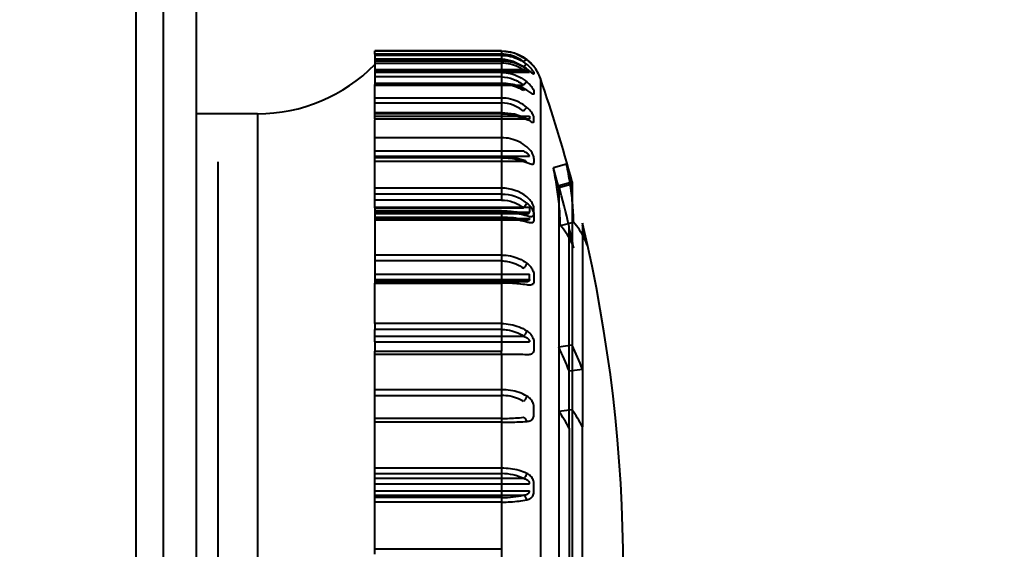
# Model space of a CAD drawing. Header units: millimetres. Extents: x 2423 to 7028, y 909 to 2460.
# Drawn here: x 6385.11 to 6421.25, y 1672.62 to 1691.96 of the extents above; entities that cross this region are included whole.
import ezdxf

# ---------------------------------------------------------------- set-up
doc = ezdxf.new("R2010")
doc.units = ezdxf.units.MM
doc.layers.add('DIM', color=2, linetype='Continuous')
doc.styles.get("Standard").update_dxf_attribs({"font": ''})
doc.styles.get('Standard').set_extended_font_data('SimSun')
doc.dimstyles.get("Standard").update_dxf_attribs({"dimscale": 6, "dimtxt": 5, "dimasz": 3, "dimexe": 0.18, "dimexo": 0.0625, "dimgap": 0.8, "dimtad": 1, "dimtoh": 1, "dimdec": 1, "dimzin": 0, "dimdsep": 46, "dimtxsty": 'Standard', "dimcen": 0.09, "dimclrd": 256, "dimclre": 256, "dimclrt": 256, "dimadec": 0, "dimazin": 2, "dimtfac": 1, "dimtdec": 1, "dimtofl": 0, "dimtmove": 0, "dimatfit": 3, "dimfxl": 0, "dimtolj": 1, "dimtzin": 0, "dimarcsym": 0})

# ---------------------------------------------------------------- blocks, each defined once
blk = doc.blocks.new('*D20')
at = {"layer": 'Defpoints', "color": 0}
for p in [(6316.551, 1744.326), (6554.503, 1744.326), (6316.551, 1242.326)]:
    blk.add_point(p, dxfattribs=at)
at = {"layer": 'DIM', "lineweight": -2}
for p, q in [((6316.926, 1744.326), (6555.583, 1744.326)), ((6554.503, 1260.326), (6554.503, 1726.326)), ((6316.926, 1242.326), (6555.583, 1242.326))]:
    blk.add_line(p, q, dxfattribs=at)
at = {"layer": 'DIM'}
for points in [[(6551.503, 1726.326), (6557.503, 1726.326), (6554.503, 1744.326)], [(6551.503, 1260.326), (6557.503, 1260.326), (6554.503, 1242.326)]]:
    blk.add_solid(points, dxfattribs=at)
at = {"layer": 'DIM', "insert": (6534.703, 1493.326), "char_height": 30, "attachment_point": 5, "rotation": 90}
blk.add_mtext('\\A1;502.0', dxfattribs=at)

msp = doc.modelspace()

# ---------------------------------------------------------------- linework, layer by layer
for p, q in [((6391.551, 1715.476), (6391.551, 1270.476)), ((6390.351, 1634.926), (6390.351, 1714.426)), ((6389.351, 1635.926), (6389.351, 1707.726)), ((6402.708, 1690.82), (6398.076, 1690.82)), ((6398.076, 1690.709), (6398.076, 1690.82)), ((6402.708, 1690.809), (6398.076, 1690.809)), ((6402.708, 1690.709), (6398.076, 1690.709)), ((6398.076, 1690.709), (6398.076, 1690.093)), ((6398.076, 1690.701), (6402.708, 1690.701)), ((6402.708, 1690.659), (6398.076, 1690.659)), ((6402.708, 1690.82), (6402.708, 1690.709)), ((6402.708, 1690.709), (6402.708, 1686.962)), ((6402.708, 1690.52), (6398.076, 1690.52)), ((6398.076, 1690.455), (6402.708, 1690.455)), ((6402.708, 1690.451), (6398.076, 1690.451)), ((6398.076, 1690.374), (6402.708, 1690.374)), ((6403.507, 1690.13), (6398.076, 1690.13)), ((6403.733, 1690.093), (6398.076, 1690.093)), ((6398.076, 1690.093), (6398.076, 1689.59)), ((6398.076, 1690.051), (6403.733, 1690.051)), ((6403.733, 1690.048), (6398.076, 1690.048)), ((6402.708, 1690.033), (6398.076, 1690.033)), ((6403.733, 1690.051), (6403.733, 1690.093)), ((6403.89, 1690.249), (6403.89, 1690.247)), ((6403.89, 1690.017), (6403.89, 1689.975)), ((6402.708, 1689.871), (6398.076, 1689.871)), ((6398.076, 1689.648), (6402.708, 1689.648)), ((6402.708, 1689.635), (6398.076, 1689.635)), ((6398.076, 1689.59), (6402.708, 1689.59)), ((6398.076, 1689.319), (6398.076, 1689.59)), ((6398.076, 1689.571), (6403.507, 1689.571)), ((6404.125, 1689.817), (6404.125, 1653.835)), ((6398.076, 1688.92), (6398.076, 1689.319)), ((6403.89, 1689.336), (6403.89, 1689.257)), ((6402.708, 1689.1), (6398.076, 1689.1)), ((6398.076, 1688.92), (6402.708, 1688.92)), ((6398.076, 1688.438), (6398.076, 1688.92)), ((6393.791, 1688.526), (6391.551, 1688.526)), ((6391.551, 1688.526), (6391.551, 1687.526)), ((6393.791, 1688.526), (6393.791, 1655.126)), ((6402.708, 1688.564), (6398.076, 1688.564)), ((6402.708, 1688.54), (6398.076, 1688.54)), ((6402.708, 1688.525), (6398.076, 1688.525)), ((6398.076, 1688.438), (6403.733, 1688.438)), ((6398.076, 1688.343), (6398.076, 1688.438)), ((6398.076, 1688.343), (6403.507, 1688.343)), ((6398.076, 1688.343), (6398.076, 1688.304)), ((6403.733, 1688.325), (6398.076, 1688.325)), ((6398.076, 1687.65), (6398.076, 1688.304)), ((6403.733, 1688.438), (6403.733, 1688.325)), ((6403.89, 1688.257), (6403.89, 1688.369)), ((6391.551, 1687.526), (6391.551, 1656.126)), ((6402.708, 1687.65), (6398.076, 1687.65)), ((6398.076, 1687.154), (6398.076, 1687.65)), ((6403.507, 1687.154), (6398.076, 1687.154)), ((6398.076, 1686.962), (6398.076, 1687.154)), ((6392.351, 1656.876), (6392.351, 1686.776)), ((6398.076, 1686.775), (6398.076, 1686.962)), ((6403.733, 1686.96), (6398.076, 1686.96)), ((6402.708, 1686.939), (6398.076, 1686.939)), ((6402.708, 1686.921), (6398.076, 1686.921)), ((6398.076, 1686.798), (6403.507, 1686.798)), ((6398.076, 1685.81), (6398.076, 1686.775)), ((6402.708, 1686.921), (6402.708, 1686.962)), ((6402.708, 1686.921), (6402.708, 1685.375)), ((6403.89, 1686.897), (6403.89, 1686.751)), ((6405.08, 1686.684), (6404.599, 1686.549)), ((6404.801, 1685.905), (6405.284, 1686.035)), ((6405.288, 1685.951), (6404.801, 1685.821)), ((6405.284, 1686.035), (6405.284, 1657.617)), ((6402.708, 1685.81), (6398.076, 1685.81)), ((6398.076, 1685.109), (6398.076, 1685.81)), ((6402.708, 1685.584), (6398.076, 1685.584)), ((6404.801, 1685.905), (6404.801, 1657.746)), ((6402.708, 1685.375), (6398.076, 1685.375)), ((6398.076, 1685.109), (6403.733, 1685.109)), ((6398.076, 1685.088), (6398.076, 1685.109)), ((6398.076, 1685.088), (6403.507, 1685.088)), ((6398.076, 1685.088), (6398.076, 1684.688)), ((6402.708, 1684.982), (6398.076, 1684.982)), ((6398.076, 1684.932), (6403.733, 1684.932)), ((6402.708, 1684.93), (6398.076, 1684.93)), ((6398.076, 1684.884), (6403.507, 1684.884)), ((6403.627, 1684.874), (6398.076, 1684.874)), ((6402.708, 1684.93), (6402.708, 1684.753)), ((6403.733, 1685.109), (6403.733, 1684.932)), ((6403.89, 1684.878), (6403.89, 1685.054)), ((6398.076, 1684.743), (6402.708, 1684.743)), ((6398.076, 1684.702), (6403.733, 1684.702)), ((6398.076, 1684.688), (6402.708, 1684.688)), ((6398.076, 1684.688), (6398.076, 1683.15)), ((6403.507, 1684.651), (6398.076, 1684.651)), ((6403.622, 1684.642), (6398.076, 1684.642)), ((6402.708, 1684.688), (6402.708, 1684.753)), ((6402.708, 1684.688), (6402.708, 1680.861)), ((6403.89, 1684.828), (6403.89, 1684.649)), ((6404.856, 1684.45), (6405.339, 1684.565)), ((6405.665, 1684.526), (6405.665, 1677.092)), ((6405.178, 1677.044), (6405.178, 1684.41)), ((6402.708, 1683.364), (6398.076, 1683.364)), ((6402.708, 1683.15), (6398.076, 1683.15)), ((6398.076, 1683.15), (6398.076, 1682.671)), ((6398.076, 1682.671), (6403.733, 1682.671)), ((6398.076, 1682.671), (6398.076, 1682.431)), ((6398.076, 1682.466), (6403.733, 1682.466)), ((6398.076, 1682.431), (6398.076, 1682.342)), ((6403.507, 1682.383), (6398.076, 1682.383)), ((6403.572, 1682.381), (6398.076, 1682.381)), ((6398.076, 1682.342), (6402.708, 1682.342)), ((6398.076, 1680.861), (6398.076, 1682.342)), ((6403.733, 1682.466), (6403.733, 1682.671)), ((6403.89, 1682.626), (6403.89, 1682.422)), ((6402.708, 1680.861), (6398.076, 1680.861)), ((6398.076, 1680.861), (6398.076, 1680.646)), ((6402.708, 1680.646), (6398.076, 1680.646)), ((6398.076, 1680.193), (6398.076, 1680.646)), ((6402.708, 1680.861), (6402.708, 1680.646)), ((6402.708, 1680.646), (6402.708, 1679.854)), ((6398.076, 1680.403), (6403.507, 1680.403)), ((6398.076, 1680.193), (6403.733, 1680.193)), ((6398.076, 1680.193), (6398.076, 1679.854)), ((6403.89, 1680.158), (6403.89, 1679.934)), ((6398.076, 1679.854), (6402.708, 1679.854)), ((6398.076, 1678.236), (6398.076, 1679.854)), ((6402.708, 1679.737), (6402.708, 1679.854)), ((6405.284, 1680.077), (6404.801, 1680.002)), ((6402.708, 1679.737), (6398.076, 1679.737)), ((6402.708, 1679.737), (6402.708, 1675.579)), ((6405.178, 1679.134), (6405.665, 1679.201)), ((6402.708, 1678.447), (6398.076, 1678.447)), ((6398.076, 1678.236), (6402.708, 1678.236)), ((6398.076, 1677.397), (6398.076, 1678.236)), ((6403.89, 1677.552), (6403.89, 1677.791)), ((6404.801, 1677.665), (6405.284, 1677.718)), ((6402.708, 1677.397), (6398.076, 1677.397)), ((6398.076, 1675.579), (6398.076, 1677.397)), ((6402.708, 1677.256), (6398.076, 1677.256)), ((6405.178, 1677.044), (6405.178, 1666.685)), ((6405.665, 1666.638), (6405.665, 1677.092)), ((6402.708, 1675.579), (6398.076, 1675.579)), ((6398.076, 1675.379), (6398.076, 1675.579)), ((6402.708, 1675.579), (6402.708, 1675.379)), ((6398.076, 1675.379), (6402.708, 1675.379)), ((6398.076, 1675.004), (6398.076, 1675.379)), ((6403.507, 1675.199), (6398.076, 1675.199)), ((6402.708, 1675.379), (6402.708, 1672.104)), ((6398.076, 1675.004), (6403.733, 1675.004)), ((6398.076, 1674.755), (6398.076, 1675.004)), ((6398.076, 1674.755), (6403.733, 1674.755)), ((6398.076, 1674.595), (6398.076, 1674.755)), ((6403.89, 1674.743), (6403.89, 1674.99)), ((6398.076, 1674.595), (6403.507, 1674.595)), ((6398.076, 1674.505), (6398.076, 1674.595)), ((6402.708, 1674.505), (6398.076, 1674.505)), ((6398.076, 1672.433), (6398.076, 1674.505)), ((6402.708, 1674.341), (6398.076, 1674.341)), ((6402.708, 1672.619), (6398.076, 1672.619))]:
    msp.add_line(p, q)
for points in [[(6403.629, 1690.499), (6403.183, 1690.734), (6402.708, 1690.809)], [(6403.622, 1690.175), (6403.181, 1690.386), (6402.708, 1690.455)], [(6403.611, 1689.405), (6403.174, 1689.588), (6402.708, 1689.647)], [(6403.598, 1688.361), (6403.177, 1688.512), (6402.708, 1688.564)], [(6403.581, 1686.807), (6403.156, 1686.925), (6402.708, 1686.962)], [(6403.558, 1684.654), (6403.146, 1684.729), (6402.708, 1684.753)]]:
    msp.add_lwpolyline(points)
for centre, radius, start, end in [((6393.791, 1694.526), 6, 270, 315.573), ((6402.708, 1689.326), 1.5, 19.093, 38.0966), ((6352.151, 1671.826), 55, 14.9716, 19.093), ((6353.505, 1671.935), 53.142, 15.1471, 15.9613), ((6402.707, 1684.323), 1.487, 51.6746, 89.9827), ((6402.708, 1684.089), 1.494, 51.9049, 89.992), ((6352.151, 1671.826), 54.5, 13.3504, 14.9716), ((6352.151, 1671.826), 55, 346.6495, 13.3504), ((6353.543, 1671.944), 53.103, 12.6979, 13.5035), ((6353.555, 1671.945), 53.591, 12.6979, 13.5035), ((6385.116, 1670.933), 21.674, 22.2338, 24.7364), ((6385.419, 1670.924), 21.872, 22.2339, 24.7365), ((6393.237, 1670.204), 13.762, 29.8076, 32.8297), ((6393.713, 1670.249), 13.773, 29.7954, 32.8424)]:
    msp.add_arc(centre, radius, start, end)
for points, knots in [([(6402.708, 1690.82), (6402.817, 1690.82), (6403.036, 1690.796), (6403.351, 1690.69), (6403.542, 1690.574), (6403.63, 1690.506)], [0, 0, 0, 0, 0.330635, 0.663047, 1, 1, 1, 1]), ([(6403.63, 1690.498), (6403.542, 1690.565), (6403.351, 1690.68), (6403.036, 1690.786), (6402.817, 1690.809), (6402.708, 1690.809)], [0, 0, 0, 0, 0.336834, 0.669141, 1, 1, 1, 1]), ([(6403.507, 1690.432), (6403.451, 1690.475), (6403.211, 1690.628), (6402.922, 1690.701), (6402.708, 1690.701)], [0, 0, 0, 0, 0.247128, 1, 1, 1, 1]), ([(6402.708, 1690.659), (6402.817, 1690.659), (6403.037, 1690.633), (6403.353, 1690.521), (6403.542, 1690.399), (6403.63, 1690.327)], [0, 0, 0, 0, 0.32845, 0.660375, 1, 1, 1, 1]), ([(6402.708, 1690.52), (6402.852, 1690.52), (6403.141, 1690.467), (6403.396, 1690.322), (6403.507, 1690.231)], [0, 0, 0, 0, 0.501476, 1, 1, 1, 1]), ([(6403.63, 1690.166), (6403.541, 1690.229), (6403.349, 1690.334), (6403.035, 1690.43), (6402.817, 1690.451), (6402.708, 1690.451)], [0, 0, 0, 0, 0.332986, 0.666019, 1, 1, 1, 1]), ([(6403.507, 1690.13), (6403.451, 1690.168), (6403.207, 1690.309), (6402.92, 1690.374), (6402.708, 1690.374)], [0, 0, 0, 0, 0.243206, 1, 1, 1, 1]), ([(6403.63, 1690.498), (6403.625, 1690.502), (6403.605, 1690.503), (6403.562, 1690.482), (6403.529, 1690.454), (6403.507, 1690.432)], [0, 0, 0, 0, 0.134777, 0.353236, 1, 1, 1, 1]), ([(6403.63, 1690.327), (6403.623, 1690.328), (6403.605, 1690.318), (6403.577, 1690.299), (6403.543, 1690.268), (6403.519, 1690.244), (6403.507, 1690.231)], [0, 0, 0, 0, 0.127816, 0.355405, 0.656497, 1, 1, 1, 1]), ([(6403.63, 1690.506), (6403.679, 1690.468), (6403.759, 1690.398), (6403.842, 1690.308), (6403.88, 1690.262), (6403.89, 1690.249)], [0, 0, 0, 0, 0.507885, 0.868636, 1, 1, 1, 1]), ([(6403.89, 1690.247), (6403.88, 1690.258), (6403.841, 1690.303), (6403.759, 1690.391), (6403.679, 1690.46), (6403.63, 1690.498)], [0, 0, 0, 0, 0.127978, 0.490199, 1, 1, 1, 1]), ([(6403.63, 1690.327), (6403.68, 1690.287), (6403.764, 1690.208), (6403.844, 1690.101), (6403.888, 1690.039), (6403.89, 1690.017)], [0, 0, 0, 0, 0.473455, 0.832009, 1, 1, 1, 1]), ([(6402.708, 1690.033), (6402.817, 1690.033), (6403.038, 1690.007), (6403.353, 1689.891), (6403.543, 1689.766), (6403.63, 1689.693)], [0, 0, 0, 0, 0.32727, 0.658935, 1, 1, 1, 1]), ([(6403.63, 1690.166), (6403.626, 1690.172), (6403.602, 1690.185), (6403.555, 1690.168), (6403.524, 1690.145), (6403.507, 1690.13)], [0, 0, 0, 0, 0.163558, 0.507886, 1, 1, 1, 1]), ([(6403.733, 1690.051), (6403.727, 1690.041), (6403.673, 1690.071), (6403.612, 1690.088), (6403.544, 1690.118), (6403.507, 1690.13)], [0, 0, 0, 0, 0.144222, 0.516596, 1, 1, 1, 1]), ([(6403.89, 1689.975), (6403.889, 1689.965), (6403.816, 1690.014), (6403.768, 1690.065), (6403.678, 1690.132), (6403.63, 1690.166)], [0, 0, 0, 0, 0.098769, 0.458338, 1, 1, 1, 1]), ([(6402.708, 1689.871), (6402.852, 1689.871), (6403.143, 1689.815), (6403.397, 1689.664), (6403.507, 1689.571)], [0, 0, 0, 0, 0.499515, 1, 1, 1, 1]), ([(6403.63, 1689.383), (6403.54, 1689.438), (6403.346, 1689.532), (6403.034, 1689.616), (6402.817, 1689.635), (6402.708, 1689.635)], [0, 0, 0, 0, 0.328345, 0.662277, 1, 1, 1, 1]), ([(6403.507, 1689.376), (6403.45, 1689.411), (6403.202, 1689.535), (6402.919, 1689.59), (6402.708, 1689.59)], [0, 0, 0, 0, 0.238621, 1, 1, 1, 1]), ([(6403.63, 1689.693), (6403.623, 1689.689), (6403.606, 1689.674), (6403.564, 1689.635), (6403.53, 1689.598), (6403.507, 1689.571)], [0, 0, 0, 0, 0.139964, 0.37545, 1, 1, 1, 1]), ([(6403.63, 1689.693), (6403.681, 1689.65), (6403.766, 1689.565), (6403.85, 1689.444), (6403.888, 1689.366), (6403.89, 1689.336)], [0, 0, 0, 0, 0.443932, 0.799874, 1, 1, 1, 1]), ([(6403.63, 1689.383), (6403.626, 1689.391), (6403.611, 1689.407), (6403.578, 1689.411), (6403.542, 1689.401), (6403.518, 1689.386), (6403.507, 1689.376)], [0, 0, 0, 0, 0.201496, 0.417298, 0.681533, 1, 1, 1, 1]), ([(6403.89, 1689.257), (6403.889, 1689.245), (6403.826, 1689.229), (6403.759, 1689.315), (6403.677, 1689.353), (6403.63, 1689.383)], [0, 0, 0, 0, 0.113341, 0.453808, 1, 1, 1, 1]), ([(6403.63, 1688.759), (6403.542, 1688.832), (6403.353, 1688.958), (6403.038, 1689.074), (6402.817, 1689.1), (6402.708, 1689.1)], [0, 0, 0, 0, 0.341509, 0.672965, 1, 1, 1, 1]), ([(6403.507, 1688.617), (6403.397, 1688.711), (6403.143, 1688.863), (6402.852, 1688.92), (6402.708, 1688.92)], [0, 0, 0, 0, 0.501057, 1, 1, 1, 1]), ([(6402.708, 1688.54), (6402.817, 1688.54), (6403.032, 1688.524), (6403.344, 1688.452), (6403.539, 1688.371), (6403.63, 1688.322)], [0, 0, 0, 0, 0.341385, 0.676381, 1, 1, 1, 1]), ([(6402.708, 1688.525), (6402.78, 1688.525), (6403.054, 1688.509), (6403.327, 1688.436), (6403.507, 1688.343)], [0, 0, 0, 0, 0.263157, 1, 1, 1, 1]), ([(6403.63, 1688.759), (6403.623, 1688.751), (6403.582, 1688.704), (6403.541, 1688.657), (6403.507, 1688.617)], [0, 0, 0, 0, 0.156263, 1, 1, 1, 1]), ([(6403.89, 1688.369), (6403.889, 1688.405), (6403.855, 1688.494), (6403.768, 1688.627), (6403.681, 1688.716), (6403.63, 1688.759)], [0, 0, 0, 0, 0.225612, 0.579911, 1, 1, 1, 1]), ([(6403.63, 1688.322), (6403.626, 1688.333), (6403.613, 1688.352), (6403.567, 1688.372), (6403.528, 1688.358), (6403.507, 1688.343)], [0, 0, 0, 0, 0.236252, 0.463995, 1, 1, 1, 1]), ([(6403.63, 1688.322), (6403.676, 1688.297), (6403.747, 1688.268), (6403.847, 1688.195), (6403.889, 1688.241), (6403.89, 1688.257)], [0, 0, 0, 0, 0.525403, 0.838345, 1, 1, 1, 1]), ([(6403.63, 1687.315), (6403.542, 1687.387), (6403.353, 1687.51), (6403.037, 1687.625), (6402.817, 1687.65), (6402.708, 1687.65)], [0, 0, 0, 0, 0.340483, 0.672124, 1, 1, 1, 1]), ([(6403.733, 1686.96), (6403.728, 1686.985), (6403.695, 1687.041), (6403.613, 1687.102), (6403.545, 1687.139), (6403.507, 1687.154)], [0, 0, 0, 0, 0.247409, 0.600303, 1, 1, 1, 1]), ([(6403.89, 1686.897), (6403.889, 1686.938), (6403.859, 1687.037), (6403.771, 1687.18), (6403.682, 1687.272), (6403.63, 1687.315)], [0, 0, 0, 0, 0.246517, 0.597874, 1, 1, 1, 1]), ([(6402.708, 1686.939), (6402.85, 1686.939), (6403.122, 1686.916), (6403.387, 1686.846), (6403.507, 1686.798)], [0, 0, 0, 0, 0.524316, 1, 1, 1, 1]), ([(6402.708, 1686.921), (6402.817, 1686.921), (6403.031, 1686.908), (6403.341, 1686.851), (6403.538, 1686.787), (6403.63, 1686.747)], [0, 0, 0, 0, 0.345364, 0.681393, 1, 1, 1, 1]), ([(6403.507, 1686.798), (6403.529, 1686.81), (6403.586, 1686.816), (6403.622, 1686.771), (6403.63, 1686.747)], [0, 0, 0, 0, 0.498298, 1, 1, 1, 1]), ([(6403.63, 1686.747), (6403.675, 1686.727), (6403.743, 1686.7), (6403.863, 1686.665), (6403.889, 1686.728), (6403.89, 1686.751)], [0, 0, 0, 0, 0.485336, 0.775993, 1, 1, 1, 1]), ([(6405.08, 1686.684), (6405.103, 1686.602), (6405.15, 1686.439), (6405.217, 1686.194), (6405.262, 1686.031), (6405.284, 1685.949)], [0, 0, 0, 0, 0.332362, 0.667579, 1, 1, 1, 1]), ([(6405.339, 1684.565), (6405.333, 1684.801), (6405.305, 1685.274), (6405.218, 1685.982), (6405.131, 1686.45), (6405.08, 1686.684)], [0, 0, 0, 0, 0.331459, 0.664492, 1, 1, 1, 1]), ([(6404.856, 1684.45), (6404.85, 1684.682), (6404.822, 1685.151), (6404.736, 1685.852), (6404.649, 1686.317), (6404.599, 1686.549)], [0, 0, 0, 0, 0.329592, 0.664847, 1, 1, 1, 1]), ([(6402.708, 1685.375), (6402.852, 1685.375), (6403.141, 1685.322), (6403.396, 1685.178), (6403.507, 1685.088)], [0, 0, 0, 0, 0.501903, 1, 1, 1, 1]), ([(6403.507, 1685.088), (6403.534, 1685.117), (6403.577, 1685.175), (6403.618, 1685.235), (6403.63, 1685.265)], [0, 0, 0, 0, 0.551609, 1, 1, 1, 1]), ([(6403.89, 1685.054), (6403.889, 1685.101), (6403.861, 1685.207), (6403.772, 1685.358), (6403.682, 1685.449), (6403.63, 1685.49)], [0, 0, 0, 0, 0.269526, 0.618315, 1, 1, 1, 1]), ([(6403.63, 1685.265), (6403.682, 1685.225), (6403.773, 1685.133), (6403.862, 1684.982), (6403.889, 1684.875), (6403.89, 1684.828)], [0, 0, 0, 0, 0.381524, 0.729714, 1, 1, 1, 1]), ([(6402.708, 1684.982), (6402.801, 1684.982), (6402.986, 1684.975), (6403.254, 1684.943), (6403.426, 1684.907), (6403.507, 1684.884)], [0, 0, 0, 0, 0.346126, 0.689121, 1, 1, 1, 1]), ([(6402.708, 1684.93), (6402.816, 1684.93), (6403.03, 1684.921), (6403.339, 1684.88), (6403.536, 1684.834), (6403.63, 1684.805)], [0, 0, 0, 0, 0.348868, 0.685839, 1, 1, 1, 1]), ([(6403.507, 1684.884), (6403.543, 1684.88), (6403.605, 1684.875), (6403.695, 1684.869), (6403.73, 1684.913), (6403.733, 1684.932)], [0, 0, 0, 0, 0.43367, 0.766228, 1, 1, 1, 1]), ([(6403.63, 1684.805), (6403.675, 1684.79), (6403.747, 1684.766), (6403.873, 1684.776), (6403.889, 1684.848), (6403.89, 1684.878)], [0, 0, 0, 0, 0.441015, 0.723535, 1, 1, 1, 1]), ([(6403.507, 1684.651), (6403.384, 1684.683), (6403.119, 1684.728), (6402.85, 1684.743), (6402.708, 1684.743)], [0, 0, 0, 0, 0.471002, 1, 1, 1, 1]), ([(6403.63, 1684.568), (6403.536, 1684.596), (6403.338, 1684.641), (6403.03, 1684.679), (6402.816, 1684.688), (6402.708, 1684.688)], [0, 0, 0, 0, 0.313975, 0.650875, 1, 1, 1, 1]), ([(6403.733, 1684.702), (6403.73, 1684.683), (6403.696, 1684.637), (6403.605, 1684.642), (6403.543, 1684.647), (6403.507, 1684.651)], [0, 0, 0, 0, 0.236884, 0.56852, 1, 1, 1, 1]), ([(6403.63, 1684.568), (6403.622, 1684.596), (6403.592, 1684.647), (6403.53, 1684.659), (6403.507, 1684.651)], [0, 0, 0, 0, 0.537338, 1, 1, 1, 1]), ([(6403.89, 1684.649), (6403.889, 1684.618), (6403.873, 1684.545), (6403.748, 1684.531), (6403.675, 1684.554), (6403.63, 1684.568)], [0, 0, 0, 0, 0.282538, 0.565597, 1, 1, 1, 1]), ([(6405.836, 1683.725), (6405.803, 1683.821), (6405.719, 1684.015), (6405.551, 1684.296), (6405.414, 1684.476), (6405.339, 1684.565)], [0, 0, 0, 0, 0.311234, 0.64303, 1, 1, 1, 1]), ([(6405.347, 1683.617), (6405.316, 1683.709), (6405.235, 1683.899), (6405.069, 1684.179), (6404.932, 1684.359), (6404.856, 1684.45)], [0, 0, 0, 0, 0.302559, 0.634894, 1, 1, 1, 1]), ([(6402.708, 1683.364), (6402.817, 1683.364), (6403.036, 1683.342), (6403.35, 1683.243), (6403.541, 1683.134), (6403.63, 1683.07)], [0, 0, 0, 0, 0.33296, 0.665923, 1, 1, 1, 1]), ([(6402.708, 1683.15), (6402.78, 1683.15), (6403.063, 1683.126), (6403.339, 1683.01), (6403.507, 1682.882)], [0, 0, 0, 0, 0.25504, 1, 1, 1, 1]), ([(6403.63, 1683.07), (6403.619, 1683.036), (6403.58, 1682.971), (6403.535, 1682.91), (6403.507, 1682.882)], [0, 0, 0, 0, 0.469158, 1, 1, 1, 1]), ([(6403.63, 1683.07), (6403.683, 1683.032), (6403.775, 1682.943), (6403.864, 1682.789), (6403.889, 1682.677), (6403.89, 1682.626)], [0, 0, 0, 0, 0.367008, 0.712225, 1, 1, 1, 1]), ([(6403.63, 1682.274), (6403.535, 1682.29), (6403.337, 1682.315), (6403.029, 1682.337), (6402.816, 1682.342), (6402.708, 1682.342)], [0, 0, 0, 0, 0.310837, 0.648422, 1, 1, 1, 1]), ([(6403.733, 1682.466), (6403.73, 1682.443), (6403.701, 1682.391), (6403.606, 1682.38), (6403.543, 1682.381), (6403.507, 1682.383)], [0, 0, 0, 0, 0.262938, 0.588753, 1, 1, 1, 1]), ([(6403.89, 1682.422), (6403.889, 1682.384), (6403.877, 1682.304), (6403.756, 1682.252), (6403.675, 1682.265), (6403.63, 1682.274)], [0, 0, 0, 0, 0.317249, 0.604827, 1, 1, 1, 1]), ([(6402.708, 1680.861), (6402.817, 1680.861), (6403.034, 1680.841), (6403.347, 1680.753), (6403.54, 1680.655), (6403.63, 1680.597)], [0, 0, 0, 0, 0.336529, 0.67034, 1, 1, 1, 1]), ([(6402.708, 1680.646), (6402.78, 1680.646), (6403.06, 1680.625), (6403.335, 1680.522), (6403.507, 1680.403)], [0, 0, 0, 0, 0.257625, 1, 1, 1, 1]), ([(6403.63, 1680.597), (6403.619, 1680.561), (6403.582, 1680.492), (6403.536, 1680.43), (6403.507, 1680.403)], [0, 0, 0, 0, 0.488008, 1, 1, 1, 1]), ([(6403.63, 1680.597), (6403.683, 1680.564), (6403.776, 1680.48), (6403.866, 1680.326), (6403.889, 1680.212), (6403.89, 1680.158)], [0, 0, 0, 0, 0.355026, 0.696831, 1, 1, 1, 1]), ([(6403.507, 1680.403), (6403.545, 1680.391), (6403.614, 1680.359), (6403.703, 1680.292), (6403.729, 1680.225), (6403.733, 1680.193)], [0, 0, 0, 0, 0.368894, 0.708096, 1, 1, 1, 1]), ([(6403.89, 1679.934), (6403.889, 1679.89), (6403.877, 1679.803), (6403.764, 1679.721), (6403.676, 1679.719), (6403.63, 1679.722)], [0, 0, 0, 0, 0.336681, 0.634334, 1, 1, 1, 1]), ([(6403.63, 1679.722), (6403.535, 1679.726), (6403.336, 1679.731), (6403.029, 1679.736), (6402.816, 1679.737), (6402.708, 1679.737)], [0, 0, 0, 0, 0.309362, 0.647273, 1, 1, 1, 1]), ([(6403.63, 1678.216), (6403.539, 1678.267), (6403.345, 1678.353), (6403.033, 1678.43), (6402.817, 1678.447), (6402.708, 1678.447)], [0, 0, 0, 0, 0.325511, 0.660017, 1, 1, 1, 1]), ([(6403.507, 1678.021), (6403.45, 1678.056), (6403.202, 1678.181), (6402.919, 1678.236), (6402.708, 1678.236)], [0, 0, 0, 0, 0.23893, 1, 1, 1, 1]), ([(6403.63, 1678.216), (6403.62, 1678.178), (6403.584, 1678.108), (6403.536, 1678.045), (6403.507, 1678.021)], [0, 0, 0, 0, 0.50334, 1, 1, 1, 1]), ([(6403.89, 1677.791), (6403.889, 1677.846), (6403.868, 1677.96), (6403.777, 1678.111), (6403.682, 1678.187), (6403.63, 1678.216)], [0, 0, 0, 0, 0.316921, 0.654953, 1, 1, 1, 1]), ([(6402.708, 1677.397), (6402.78, 1677.397), (6403.047, 1677.401), (6403.314, 1677.416), (6403.507, 1677.44)], [0, 0, 0, 0, 0.270266, 1, 1, 1, 1]), ([(6402.708, 1677.256), (6402.816, 1677.256), (6403.029, 1677.258), (6403.336, 1677.269), (6403.535, 1677.281), (6403.63, 1677.289)], [0, 0, 0, 0, 0.352594, 0.69061, 1, 1, 1, 1]), ([(6403.63, 1677.289), (6403.621, 1677.325), (6403.592, 1677.386), (6403.536, 1677.435), (6403.507, 1677.44)], [0, 0, 0, 0, 0.554592, 1, 1, 1, 1]), ([(6403.63, 1677.289), (6403.678, 1677.291), (6403.771, 1677.309), (6403.876, 1677.412), (6403.889, 1677.505), (6403.89, 1677.552)], [0, 0, 0, 0, 0.349931, 0.657602, 1, 1, 1, 1]), ([(6403.63, 1675.391), (6403.538, 1675.433), (6403.342, 1675.503), (6403.031, 1675.565), (6402.817, 1675.579), (6402.708, 1675.579)], [0, 0, 0, 0, 0.320439, 0.655982, 1, 1, 1, 1]), ([(6403.507, 1675.199), (6403.389, 1675.259), (6403.126, 1675.348), (6402.851, 1675.379), (6402.708, 1675.379)], [0, 0, 0, 0, 0.480492, 1, 1, 1, 1]), ([(6403.63, 1675.391), (6403.62, 1675.352), (6403.586, 1675.282), (6403.537, 1675.22), (6403.507, 1675.199)], [0, 0, 0, 0, 0.519088, 1, 1, 1, 1]), ([(6403.733, 1675.004), (6403.729, 1675.036), (6403.705, 1675.104), (6403.614, 1675.166), (6403.544, 1675.19), (6403.507, 1675.199)], [0, 0, 0, 0, 0.304374, 0.636252, 1, 1, 1, 1]), ([(6403.89, 1674.99), (6403.889, 1675.045), (6403.87, 1675.157), (6403.777, 1675.302), (6403.682, 1675.368), (6403.63, 1675.391)], [0, 0, 0, 0, 0.328777, 0.661683, 1, 1, 1, 1]), ([(6403.507, 1674.595), (6403.544, 1674.6), (6403.611, 1674.614), (6403.706, 1674.66), (6403.73, 1674.725), (6403.733, 1674.755)], [0, 0, 0, 0, 0.371753, 0.696972, 1, 1, 1, 1]), ([(6403.63, 1674.426), (6403.679, 1674.436), (6403.775, 1674.47), (6403.874, 1674.591), (6403.889, 1674.692), (6403.89, 1674.743)], [0, 0, 0, 0, 0.339609, 0.657307, 1, 1, 1, 1]), ([(6402.708, 1674.505), (6402.85, 1674.505), (6403.119, 1674.52), (6403.384, 1674.564), (6403.507, 1674.595)], [0, 0, 0, 0, 0.529141, 1, 1, 1, 1]), ([(6402.708, 1674.341), (6402.816, 1674.341), (6403.029, 1674.347), (6403.337, 1674.375), (6403.535, 1674.407), (6403.63, 1674.426)], [0, 0, 0, 0, 0.350986, 0.688555, 1, 1, 1, 1]), ([(6403.63, 1674.426), (6403.621, 1674.464), (6403.59, 1674.529), (6403.537, 1674.585), (6403.507, 1674.595)], [0, 0, 0, 0, 0.546244, 1, 1, 1, 1])]:
    msp.add_open_spline(points, degree=3, knots=knots)

# ---------------------------------------------------------------- dimensions: what is measured, and where the dimension line sits
at = {"layer": 'DIM'}
dim = msp.add_linear_dim(base=(6554.503, 1744.326), p1=(6316.551, 1242.326), p2=(6316.551, 1744.326), angle=90, dimstyle='Standard', dxfattribs=at)
dim.commit()
dim.dimension.update_dxf_attribs({"geometry": '*D20', "text_midpoint": (6534.703, 1493.326)})

doc.saveas('drawing.dxf')
